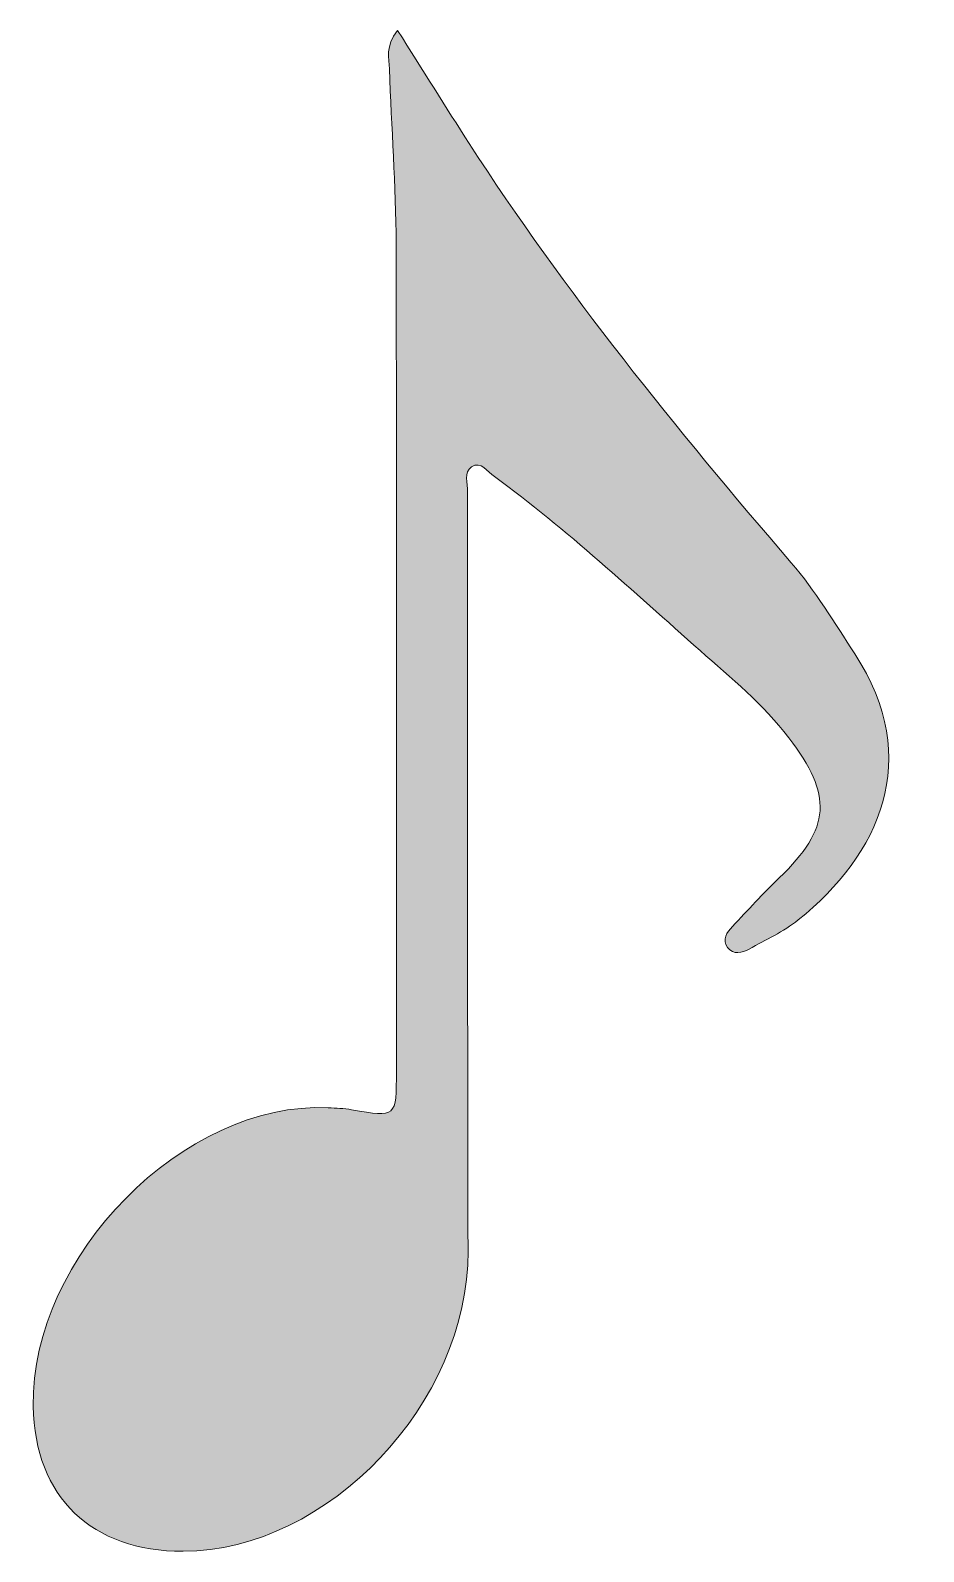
# Model space of a CAD drawing. Header units: inches. Extents: x 39 to 60.5, y -68.3 to -31.7.
import ezdxf

# ---------------------------------------------------------------- set-up
doc = ezdxf.new("R2010")
doc.units = ezdxf.units.IN
doc.header["$MEASUREMENT"] = 0
doc.layers.add('Layer 1', color=7, linetype='Continuous')

msp = doc.modelspace()

# ---------------------------------------------------------------- hatches: boundary and pattern name
at = {"layer": 'Layer 1', "true_color": 0x231f20}
h = msp.add_hatch(color=250, dxfattribs=at)
edge = h.paths.add_edge_path()
edge.add_spline(control_points=[(47.846, -31.722), (48.451, -32.678), (49.002, -33.565), (49.569, -34.442), (51.877, -38.013), (54.546, -41.307), (57.318, -44.523), (57.899, -45.197), (58.357, -45.966), (58.844, -46.714), (60.501, -49.256), (59.442, -51.536), (57.484, -53.114), (57.13, -53.398), (56.704, -53.595), (56.301, -53.814), (56.135, -53.904), (55.922, -53.965), (55.783, -53.777), (55.644, -53.59), (55.772, -53.411), (55.901, -53.272), (56.269, -52.877), (56.638, -52.481), (57.027, -52.105), (58.275, -50.901), (58.321, -50.116), (57.257, -48.733), (56.642, -47.932), (55.871, -47.292), (55.125, -46.636), (53.504, -45.207), (51.924, -43.728), (50.174, -42.452), (50.01, -42.332), (49.847, -42.073), (49.624, -42.216), (49.429, -42.34), (49.528, -42.616), (49.528, -42.823), (49.528, -48.908), (49.524, -54.993), (49.54, -61.078), (49.55, -64.719), (46.179, -68.287), (42.683, -68.298), (40.49, -68.305), (39.116, -67), (39.076, -64.804), (39.01, -61.225), (42.716, -57.455), (46.173, -57.633), (46.363, -57.643), (46.554, -57.646), (46.739, -57.678), (47.816, -57.868), (47.816, -57.871), (47.816, -56.735), (47.817, -50.109), (47.826, -43.483), (47.809, -36.856), (47.806, -35.454), (47.694, -34.051), (47.649, -32.647), (47.64, -32.391), (47.541, -32.111), (47.846, -31.722)], knot_values=[0, 0, 0, 0, 1, 1, 1, 2, 2, 2, 3, 3, 3, 4, 4, 4, 5, 5, 5, 6, 6, 6, 7, 7, 7, 8, 8, 8, 9, 9, 9, 10, 10, 10, 11, 11, 11, 12, 12, 12, 13, 13, 13, 14, 14, 14, 15, 15, 15, 16, 16, 16, 17, 17, 17, 18, 18, 18, 19, 19, 19, 20, 20, 20, 21, 21, 21, 22, 22, 22, 22], degree=3, periodic=1)

# ---------------------------------------------------------------- linework, layer by layer
at = {"layer": 'Layer 1', "lineweight": 0}
msp.add_open_spline([(47.846, -31.722), (48.451, -32.678), (49.002, -33.565), (49.569, -34.442), (51.877, -38.013), (54.546, -41.307), (57.318, -44.523), (57.899, -45.197), (58.357, -45.966), (58.844, -46.714), (60.501, -49.256), (59.442, -51.536), (57.484, -53.114), (57.13, -53.398), (56.704, -53.595), (56.301, -53.814), (56.135, -53.904), (55.922, -53.965), (55.783, -53.777), (55.644, -53.59), (55.772, -53.411), (55.901, -53.272), (56.269, -52.877), (56.638, -52.481), (57.027, -52.105), (58.275, -50.901), (58.321, -50.116), (57.257, -48.733), (56.642, -47.932), (55.871, -47.292), (55.125, -46.636), (53.504, -45.207), (51.924, -43.728), (50.174, -42.452), (50.01, -42.332), (49.847, -42.073), (49.624, -42.216), (49.429, -42.34), (49.528, -42.616), (49.528, -42.823), (49.528, -48.908), (49.524, -54.993), (49.54, -61.078), (49.55, -64.719), (46.179, -68.287), (42.683, -68.298), (40.49, -68.305), (39.116, -67), (39.076, -64.804), (39.01, -61.225), (42.716, -57.455), (46.173, -57.633), (46.363, -57.643), (46.554, -57.646), (46.739, -57.678), (47.816, -57.868), (47.816, -57.871), (47.816, -56.735), (47.817, -50.109), (47.826, -43.483), (47.809, -36.856), (47.806, -35.454), (47.694, -34.051), (47.649, -32.647), (47.64, -32.391), (47.541, -32.111), (47.846, -31.722)], degree=3, knots=[0, 0, 0, 0, 1, 1, 1, 2, 2, 2, 3, 3, 3, 4, 4, 4, 5, 5, 5, 6, 6, 6, 7, 7, 7, 8, 8, 8, 9, 9, 9, 10, 10, 10, 11, 11, 11, 12, 12, 12, 13, 13, 13, 14, 14, 14, 15, 15, 15, 16, 16, 16, 17, 17, 17, 18, 18, 18, 19, 19, 19, 20, 20, 20, 21, 21, 21, 22, 22, 22, 22], dxfattribs=at)

doc.saveas('drawing.dxf')
